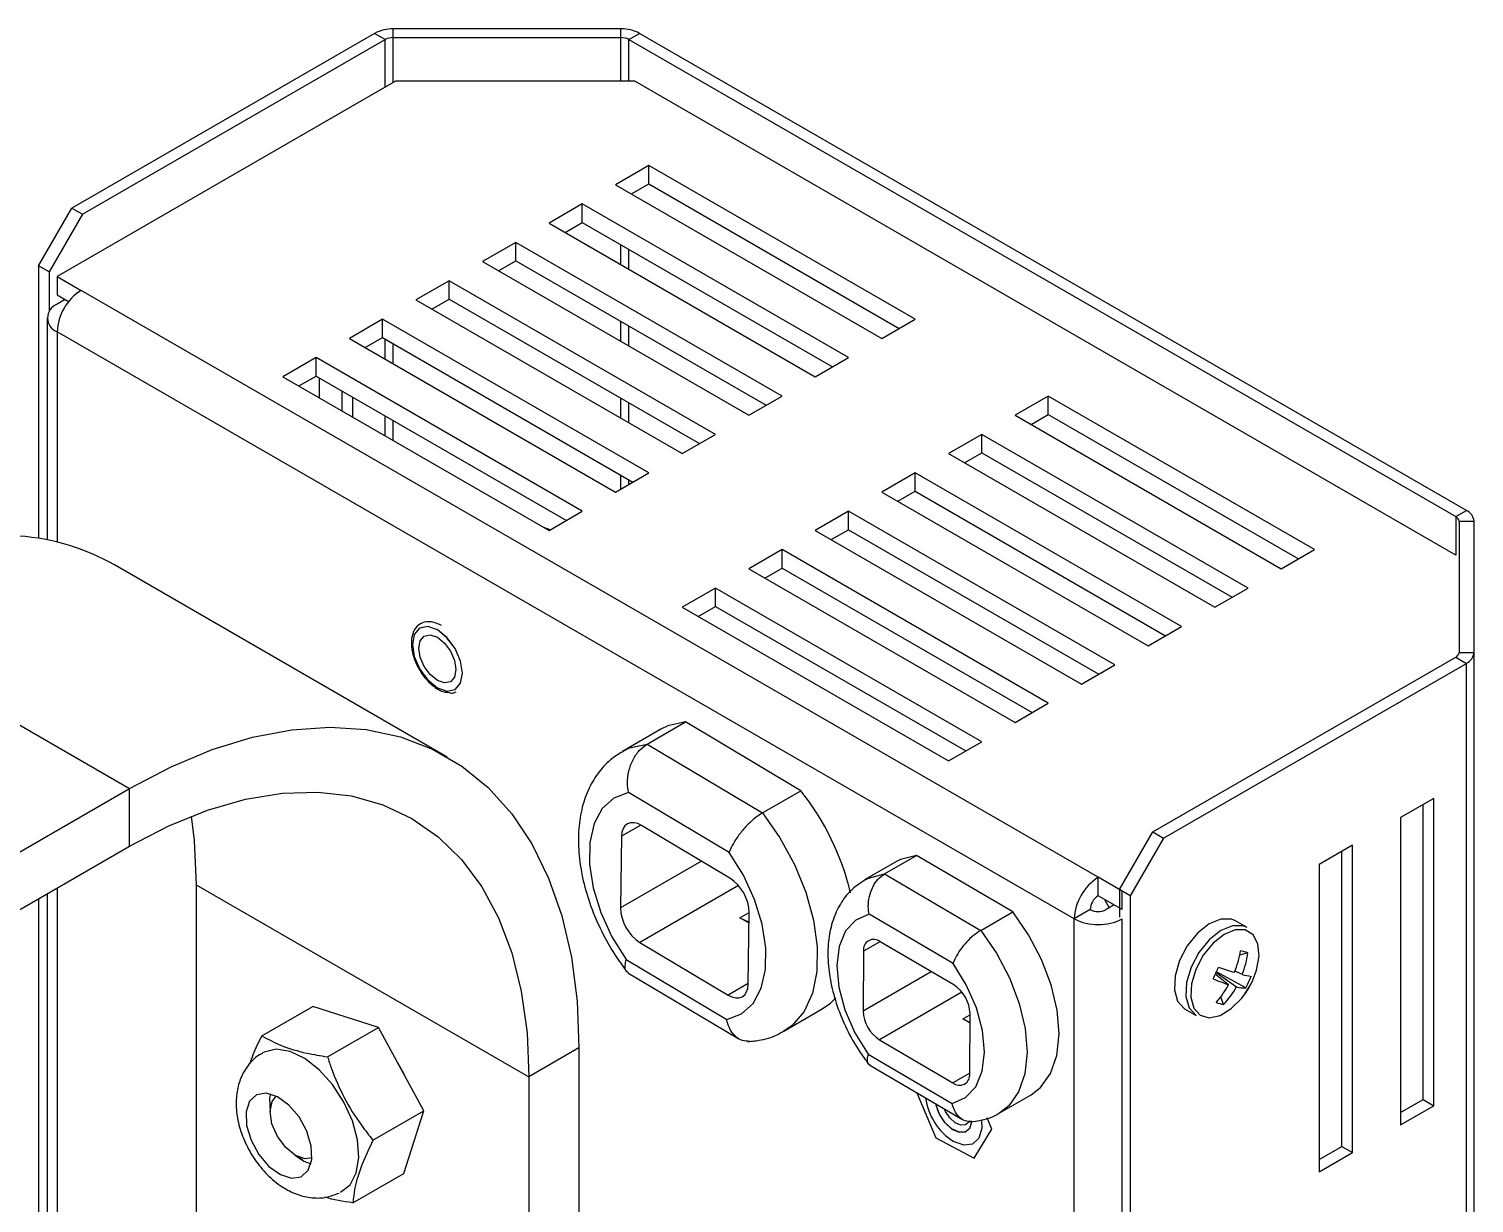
# Model space of a CAD drawing. Extents: x 8 to 113, y 0 to 87.
# Drawn here: x 82.256 to 86.094, y 15.121 to 18.241 of the extents above; entities that cross this region are included whole.
import ezdxf

# ---------------------------------------------------------------- set-up
doc = ezdxf.new("R2010")
doc.units = 0
doc.header["$MEASUREMENT"] = 0
doc.layers.add('OBJECT', color=7, linetype='CONTINUOUS')

msp = doc.modelspace()

# ---------------------------------------------------------------- linework, layer by layer
at = {"layer": 'OBJECT'}
for p, q in [((83.2239, 18.2178), (83.2239, 18.2409)), ((83.8284, 18.2409), (83.2239, 18.2409)), ((83.8284, 18.2178), (83.8284, 18.2409)), ((83.1744, 18.229), (82.37, 17.7647)), ((82.3983, 17.7484), (83.2027, 18.2127)), ((83.2027, 18.2127), (83.1744, 18.229)), ((83.2027, 18.0862), (83.2027, 18.2127)), ((83.2239, 18.2178), (83.8284, 18.2178)), ((83.2239, 18.0984), (83.2239, 18.2178)), ((83.8284, 18.1018), (83.8284, 18.2178)), ((83.8496, 18.2127), (83.8779, 18.229)), ((83.8496, 18.2127), (86.0452, 16.9452)), ((83.8496, 18.1018), (83.8496, 18.2127)), ((86.0735, 16.9615), (83.8779, 18.229)), ((83.2298, 18.1018), (82.3311, 17.583)), ((83.8649, 18.1018), (83.2298, 18.1018)), ((86.0452, 16.8431), (83.8649, 18.1018)), ((83.9027, 17.8779), (83.8143, 17.8269)), ((84.6098, 17.4697), (83.9027, 17.8779)), ((83.9027, 17.8289), (83.9027, 17.8779)), ((83.8143, 17.8269), (84.5214, 17.4187)), ((83.8567, 17.8024), (83.9027, 17.8289)), ((83.9027, 17.8289), (84.5673, 17.4452)), ((83.7259, 17.7759), (83.6375, 17.7249)), ((84.433, 17.3677), (83.7259, 17.7759)), ((83.7259, 17.7269), (83.7259, 17.7759)), ((82.2816, 17.6116), (82.37, 17.7647)), ((82.3983, 17.7484), (82.3099, 17.5953)), ((82.37, 17.7647), (82.3983, 17.7484)), ((83.6375, 17.7249), (84.3446, 17.3167)), ((83.6799, 17.7004), (83.7259, 17.7269)), ((83.7259, 17.7269), (84.3906, 17.3432)), ((83.5491, 17.6738), (83.4607, 17.6228)), ((84.2562, 17.2656), (83.5491, 17.6738)), ((83.5491, 17.6248), (83.5491, 17.6738)), ((83.8284, 17.6147), (83.8284, 17.6677)), ((83.8496, 17.6024), (83.8496, 17.6555)), ((83.4607, 17.6228), (84.1678, 17.2146)), ((83.5032, 17.5983), (83.5491, 17.6248)), ((83.5491, 17.6248), (84.2138, 17.2411)), ((82.3099, 17.5953), (82.2816, 17.6116)), ((82.2816, 17.6116), (82.2816, 16.8874)), ((82.3099, 17.5953), (82.3099, 17.4901)), ((82.3311, 17.583), (82.3948, 17.5463)), ((82.3311, 17.583), (82.3311, 17.534)), ((85.0959, 15.9869), (82.3948, 17.5463)), ((83.3723, 17.5718), (83.2839, 17.5208)), ((84.0794, 17.1636), (83.3723, 17.5718)), ((83.3723, 17.5228), (83.3723, 17.5718)), ((82.3311, 17.534), (82.3616, 17.5164)), ((82.3523, 17.5218), (82.3311, 17.5095)), ((83.2839, 17.5208), (83.9911, 17.1126)), ((83.3264, 17.4963), (83.3723, 17.5228)), ((83.3723, 17.5228), (84.037, 17.1391)), ((82.3048, 17.4728), (82.3048, 16.8833)), ((83.1956, 17.4697), (83.1072, 17.4187)), ((83.9027, 17.0615), (83.1956, 17.4697)), ((83.1956, 17.4207), (83.1956, 17.4697)), ((83.8284, 17.4106), (83.8284, 17.4636)), ((84.5214, 17.4187), (84.6098, 17.4697)), ((85.0323, 15.8767), (82.3311, 17.436)), ((82.3311, 17.436), (82.3311, 16.8775)), ((83.8496, 17.3983), (83.8496, 17.4514)), ((83.1072, 17.4187), (83.8143, 17.0105)), ((83.1496, 17.3942), (83.1956, 17.4207)), ((83.1956, 17.4207), (83.8602, 17.037)), ((83.2027, 17.3636), (83.2027, 17.4166)), ((83.2239, 17.3513), (83.2239, 17.4044)), ((83.0188, 17.3677), (82.9304, 17.3167)), ((83.7259, 16.9595), (83.0188, 17.3677)), ((83.0188, 17.3187), (83.0188, 17.3677)), ((84.3446, 17.3167), (84.433, 17.3677)), ((82.9304, 17.3167), (83.6375, 16.9085)), ((82.9728, 17.2922), (83.0188, 17.3187)), ((83.0188, 17.3187), (83.6835, 16.935)), ((83.0276, 17.2605), (83.0276, 17.3136)), ((83.0877, 17.2258), (83.0877, 17.2789)), ((83.116, 17.2626), (83.116, 17.2095)), ((83.8284, 17.2065), (83.8284, 17.2595)), ((83.8496, 17.1942), (83.8496, 17.2473)), ((84.1678, 17.2146), (84.2562, 17.2656)), ((84.9633, 17.2656), (84.8749, 17.2146)), ((85.6704, 16.8574), (84.9633, 17.2656)), ((84.9633, 17.2166), (84.9633, 17.2656)), ((83.2027, 17.1595), (83.2027, 17.2125)), ((83.2239, 17.1472), (83.2239, 17.2003)), ((84.8749, 17.2146), (85.582, 16.8064)), ((84.9174, 17.1901), (84.9633, 17.2166)), ((84.9633, 17.2166), (85.628, 16.8329)), ((83.9911, 17.1126), (84.0794, 17.1636)), ((84.7865, 17.1636), (84.6982, 17.1126)), ((85.4937, 16.7554), (84.7865, 17.1636)), ((84.7865, 17.1146), (84.7865, 17.1636)), ((84.6982, 17.1126), (85.4053, 16.7044)), ((84.7406, 17.0881), (84.7865, 17.1146)), ((84.7865, 17.1146), (85.4512, 16.7309)), ((83.8143, 17.0105), (83.9027, 17.0615)), ((83.8284, 17.0186), (83.8284, 17.0554)), ((83.8496, 17.0309), (83.8496, 17.0432)), ((84.6098, 17.0615), (84.5214, 17.0105)), ((85.3169, 16.6533), (84.6098, 17.0615)), ((84.6098, 17.0125), (84.6098, 17.0615)), ((84.5214, 17.0105), (85.2285, 16.6023)), ((84.5638, 16.986), (84.6098, 17.0125)), ((84.6098, 17.0125), (85.2744, 16.6288)), ((83.6375, 16.9085), (83.7259, 16.9595)), ((84.433, 16.9595), (84.3446, 16.9085)), ((85.1401, 16.5513), (84.433, 16.9595)), ((84.433, 16.9105), (84.433, 16.9595)), ((86.0452, 16.9452), (86.0735, 16.9615)), ((86.0452, 16.9452), (86.0452, 16.8431)), ((86.054, 16.9329), (86.054, 16.584)), ((86.054, 16.9329), (86.094, 16.9329)), ((86.094, 16.584), (86.094, 16.9329)), ((83.6402, 16.91), (83.6236, 16.9165)), ((84.3446, 16.9085), (85.0517, 16.5003)), ((84.387, 16.884), (84.433, 16.9105)), ((84.433, 16.9105), (85.0977, 16.5268)), ((84.2562, 16.8574), (84.1678, 16.8064)), ((84.9633, 16.4492), (84.2562, 16.8574)), ((84.2562, 16.8084), (84.2562, 16.8574)), ((85.582, 16.8064), (85.6704, 16.8574)), ((83.3674, 16.3065), (82.4835, 16.8167)), ((84.1678, 16.8064), (84.8749, 16.3982)), ((84.2103, 16.7819), (84.2562, 16.8084)), ((84.2562, 16.8084), (84.9209, 16.4247)), ((84.0794, 16.7554), (83.9911, 16.7044)), ((84.7865, 16.3472), (84.0794, 16.7554)), ((84.0794, 16.7064), (84.0794, 16.7554)), ((85.4053, 16.7044), (85.4937, 16.7554)), ((83.9911, 16.7044), (84.6982, 16.2962)), ((84.0335, 16.6799), (84.0794, 16.7064)), ((84.0794, 16.7064), (84.7441, 16.3227)), ((85.2285, 16.6023), (85.3169, 16.6533)), ((86.054, 16.584), (86.094, 16.584)), ((86.094, 11.0519), (86.094, 16.584)), ((85.0517, 16.5003), (85.1401, 16.5513)), ((85.2409, 16.1074), (86.0452, 16.5717)), ((85.2691, 16.091), (86.0735, 16.5554)), ((86.0452, 16.5717), (86.0735, 16.5554)), ((86.0735, 11.0233), (86.0735, 16.5554)), ((82.1229, 16.4541), (82.5235, 16.2229)), ((84.8749, 16.3982), (84.9633, 16.4492)), ((83.8981, 16.3411), (83.9999, 16.3999)), ((84.3065, 16.2169), (83.9999, 16.3999)), ((83.9343, 16.3803), (83.8325, 16.3215)), ((83.8981, 16.3411), (84.2046, 16.1582)), ((84.6982, 16.2962), (84.7865, 16.3472)), ((79.4122, 14.4268), (82.5235, 16.2229)), ((82.5235, 16.0694), (82.5235, 16.2229)), ((84.1159, 16.053), (83.8488, 16.2125)), ((84.2046, 16.1582), (84.3065, 16.2169)), ((85.9869, 16.1967), (85.8985, 16.1457)), ((85.9869, 15.3802), (85.9869, 16.1967)), ((85.9586, 15.3965), (85.9586, 16.1804)), ((83.8816, 16.1257), (83.8299, 16.0959)), ((84.1175, 15.9849), (83.8834, 16.1247)), ((85.8985, 16.1457), (85.8985, 15.3292)), ((83.8299, 16.0959), (83.8271, 15.9055)), ((85.1525, 15.9543), (85.2409, 16.1074)), ((85.2691, 16.091), (85.1808, 15.938)), ((85.2409, 16.1074), (85.2691, 16.091)), ((79.4122, 14.2733), (82.5235, 16.0694)), ((84.5284, 15.996), (84.6132, 16.0449)), ((84.8687, 15.895), (84.6132, 16.0449)), ((85.7712, 16.0722), (85.6828, 16.0212)), ((85.7429, 15.272), (85.7429, 16.0559)), ((85.7712, 15.2557), (85.7712, 16.0722)), ((84.0424, 16.0298), (83.8271, 15.9055)), ((84.5604, 16.0287), (84.4755, 15.9798)), ((85.6828, 16.0212), (85.6828, 15.2047)), ((82.7002, 15.9672), (83.5841, 15.4569)), ((82.7002, 15.9672), (82.7002, 10.1304)), ((84.5284, 15.996), (84.7838, 15.846)), ((85.1595, 15.9502), (85.0959, 15.9869)), ((85.0959, 15.9379), (85.0959, 15.9869)), ((82.2816, 15.9298), (82.2816, 12.2837)), ((82.3048, 15.9432), (82.3048, 12.2918)), ((82.3311, 15.9584), (82.3311, 12.2551)), ((84.1406, 15.965), (83.8788, 15.8139)), ((85.1595, 15.9012), (85.0959, 15.9379)), ((85.1129, 15.9282), (85.1247, 15.9056)), ((85.1808, 15.938), (85.1525, 15.9543)), ((85.1525, 15.9543), (85.1525, 15.8808)), ((85.1595, 15.9012), (85.1595, 15.9502)), ((85.1808, 15.938), (85.1808, 10.61)), ((84.1443, 15.8795), (84.1692, 15.8939)), ((84.1664, 15.7029), (84.1692, 15.8933)), ((84.7104, 15.7579), (84.4877, 15.8886)), ((84.7838, 15.846), (84.8687, 15.895)), ((85.0747, 15.9012), (85.0323, 15.8767)), ((85.1383, 15.9135), (85.1171, 15.9012)), ((84.1688, 15.8649), (84.1443, 15.8795)), ((84.1443, 15.8795), (84.1689, 15.8674)), ((85.0323, 10.6958), (85.0323, 15.8767)), ((85.1595, 10.6958), (85.1595, 15.8767)), ((85.4911, 15.8534), (85.4604, 15.8711)), ((83.8788, 15.8139), (84.1129, 15.6741)), ((84.5163, 15.8159), (84.4728, 15.7908)), ((84.7121, 15.701), (84.517, 15.8155)), ((84.4728, 15.7908), (84.4716, 15.6315)), ((85.4932, 15.7863), (85.4715, 15.7801)), ((83.8422, 15.7686), (84.1094, 15.6091)), ((84.6526, 15.7359), (84.4716, 15.6315)), ((85.4875, 15.693), (85.4098, 15.7358)), ((85.4786, 15.7288), (85.4587, 15.7372)), ((83.847, 15.7336), (84.1419, 15.5575)), ((84.1664, 15.705), (84.1129, 15.6741)), ((85.4422, 15.7017), (85.4068, 15.7294)), ((85.409, 15.7341), (85.4631, 15.6958)), ((84.7338, 15.6816), (84.5151, 15.5553)), ((85.429, 15.6492), (85.4216, 15.6696)), ((82.8749, 15.5658), (83.0101, 15.6438)), ((83.1844, 15.588), (83.0101, 15.6438)), ((84.2614, 15.5784), (84.3632, 15.6372)), ((84.7364, 15.6107), (84.7556, 15.6217)), ((84.7545, 15.4655), (84.7556, 15.6248)), ((85.3254, 15.6373), (85.3561, 15.6196)), ((83.0493, 15.51), (83.1844, 15.588)), ((83.3052, 15.3663), (83.1844, 15.588)), ((84.7554, 15.5995), (84.7364, 15.6107)), ((84.7364, 15.6107), (84.7554, 15.6013)), ((84.5151, 15.5553), (84.7102, 15.4408)), ((83.717, 15.5336), (83.5841, 15.4569)), ((83.717, 15.5336), (83.717, 11.7381)), ((84.485, 15.517), (84.7077, 15.3863)), ((84.4895, 15.4875), (84.7354, 15.3432)), ((83.5841, 15.4569), (83.5841, 9.5022)), ((84.7545, 15.4663), (84.7102, 15.4408)), ((84.6145, 15.4142), (84.6643, 15.2947)), ((84.833, 15.3605), (84.9179, 15.4095)), ((85.8985, 15.3618), (85.9586, 15.3965)), ((85.9586, 15.3965), (85.9869, 15.3802)), ((82.8966, 15.3859), (82.8966, 15.3647)), ((83.17, 15.2883), (83.3052, 15.3663)), ((83.2516, 15.2005), (83.3052, 15.3663)), ((85.8985, 15.3292), (85.9869, 15.3802)), ((84.7663, 15.2408), (84.8136, 15.3179)), ((84.8136, 15.3179), (84.8011, 15.3477)), ((84.6643, 15.2947), (84.7663, 15.2408)), ((84.7461, 15.3121), (84.7462, 15.3121)), ((82.964, 15.248), (82.9824, 15.2374)), ((85.6828, 15.2373), (85.7429, 15.272)), ((85.6828, 15.2047), (85.7712, 15.2557)), ((85.7429, 15.272), (85.7712, 15.2557)), ((83.1165, 15.1225), (83.2516, 15.2005))]:
    msp.add_line(p, q, dxfattribs=at)
at = {"layer": 'OBJECT', "flags": 128}
for points in [[(83.341, 16.6443), (83.3155, 16.6531), (83.294, 16.6489), (83.2795, 16.6323), (83.2745, 16.6058), (83.2795, 16.5735), (83.294, 16.5403), (83.3155, 16.5111), (83.341, 16.4906), (83.3665, 16.4817), (83.3881, 16.4859), (83.4025, 16.5025), (83.4075, 16.529), (83.4025, 16.5613), (83.3881, 16.5946), (83.3665, 16.6237), (83.341, 16.6443)], [(83.3409, 16.644), (83.3155, 16.6529), (83.2939, 16.6487), (83.2795, 16.6321), (83.2745, 16.6057), (83.2795, 16.5734), (83.2939, 16.5402), (83.3155, 16.5112), (83.3409, 16.4907), (83.3663, 16.4818), (83.3878, 16.486), (83.4022, 16.5026), (83.4073, 16.529), (83.4022, 16.5613), (83.3878, 16.5945), (83.3663, 16.6235), (83.3409, 16.644)], [(83.3409, 16.5102), (83.3219, 16.5255), (83.3059, 16.5471), (83.2951, 16.5719), (83.2914, 16.5959), (83.2951, 16.6156), (83.3059, 16.628), (83.3219, 16.6311), (83.3409, 16.6245), (83.3598, 16.6092), (83.3759, 16.5876), (83.3866, 16.5628), (83.3904, 16.5388), (83.3866, 16.5191), (83.3759, 16.5067), (83.3598, 16.5036), (83.3409, 16.5102)], [(83.341, 16.6441), (83.3156, 16.6529), (83.2941, 16.6487)], [(83.388, 16.4861), (83.388, 16.4861), (83.4024, 16.5027), (83.4074, 16.5291), (83.4024, 16.5614), (83.388, 16.5945), (83.3664, 16.6236), (83.341, 16.6441)], [(83.9999, 16.3999), (83.9529, 16.3893), (83.9343, 16.3803)], [(82.5235, 16.2229), (82.6336, 16.2806), (82.7428, 16.3261), (82.8501, 16.3589), (82.9546, 16.3787), (83.0555, 16.3855), (83.1518, 16.3792), (83.2428, 16.3598), (83.3276, 16.3274), (83.4055, 16.2824), (83.476, 16.2251), (83.5383, 16.156), (83.5919, 16.0758), (83.6364, 15.985), (83.6715, 15.8845), (83.6967, 15.7752), (83.712, 15.6579), (83.717, 15.5336)], [(83.8327, 16.3216), (83.851, 16.3305), (83.8981, 16.3411)], [(82.5235, 16.0694), (82.6274, 16.1235), (82.7304, 16.1653), (82.8313, 16.1944), (82.9293, 16.2105), (83.0234, 16.2134), (83.1127, 16.2032), (83.1963, 16.1798), (83.2735, 16.1436), (83.3434, 16.0949), (83.4054, 16.0342), (83.4589, 15.962), (83.5034, 15.879), (83.5384, 15.7861), (83.5637, 15.6841), (83.579, 15.574), (83.5841, 15.4569)], [(83.8488, 16.2125), (83.8099, 16.1976), (83.7789, 16.1695), (83.757, 16.1295), (83.7454, 16.0794), (83.7446, 16.0216), (83.7545, 15.9586), (83.7748, 15.8935), (83.8045, 15.8292), (83.8422, 15.7686)], [(84.2046, 16.1582), (84.2506, 16.092), (84.2893, 16.0208), (84.3193, 15.9471), (84.3395, 15.8735), (84.3494, 15.8026), (84.3484, 15.7369), (84.3367, 15.6789), (84.3146, 15.6306), (84.2829, 15.5936), (84.2612, 15.5783)], [(82.6874, 16.1493), (82.6951, 16.0843), (82.7002, 15.9672)], [(83.8834, 16.1247), (83.8731, 16.1297), (83.8632, 16.1321), (83.854, 16.132), (83.8459, 16.1293), (83.8392, 16.124), (83.8342, 16.1165), (83.8311, 16.107), (83.8299, 16.0959)], [(84.1094, 15.6091), (84.1482, 15.624), (84.1792, 15.6521), (84.2011, 15.6921), (84.2127, 15.7421), (84.2136, 15.8), (84.2036, 15.8629), (84.1833, 15.9281), (84.1537, 15.9924), (84.1159, 16.053)], [(84.6132, 16.0449), (84.5706, 16.034), (84.5604, 16.0287)], [(84.4737, 15.9787), (84.4858, 15.985), (84.5284, 15.996)], [(84.4877, 15.8886), (84.452, 15.8734), (84.4248, 15.8444), (84.4076, 15.8033), (84.4015, 15.7527), (84.4068, 15.6953), (84.4232, 15.6345), (84.4498, 15.5739), (84.485, 15.517)], [(84.9179, 15.4095), (84.9429, 15.4288), (84.9695, 15.4659), (84.986, 15.5139), (84.9919, 15.5708), (84.9869, 15.634), (84.9712, 15.701), (84.9454, 15.7688), (84.9108, 15.8344), (84.8687, 15.895)], [(85.4604, 15.8711), (85.4498, 15.8756), (85.4218, 15.876), (85.3907, 15.8631), (85.3598, 15.8385), (85.3325, 15.8048), (85.3118, 15.7655), (85.2998, 15.7251), (85.298, 15.6878), (85.3064, 15.6577), (85.3242, 15.638), (85.3254, 15.6373)], [(85.4911, 15.8534), (85.4805, 15.8579), (85.4525, 15.8582), (85.4214, 15.8454), (85.3905, 15.8208), (85.3632, 15.7871), (85.3425, 15.7478), (85.3305, 15.7074), (85.3286, 15.6701), (85.3371, 15.64), (85.3549, 15.6203), (85.3561, 15.6196)], [(84.7838, 15.846), (84.8259, 15.7854), (84.8606, 15.7198), (84.8863, 15.652), (84.902, 15.5851), (84.9071, 15.5218), (84.9012, 15.4649), (84.8846, 15.4169), (84.8581, 15.3798), (84.8349, 15.3616)], [(85.4864, 15.8473), (85.4598, 15.8476), (85.4301, 15.8354), (85.4007, 15.8119), (85.3746, 15.7797), (85.3549, 15.7423), (85.3434, 15.7037), (85.3417, 15.6682), (85.3497, 15.6395), (85.3667, 15.6207), (85.3907, 15.614), (85.4193, 15.62), (85.4492, 15.6381), (85.4774, 15.6663), (85.4846, 15.6758)], [(85.5066, 15.714), (85.5164, 15.7401), (85.5231, 15.7777), (85.5199, 15.8103), (85.5072, 15.8344), (85.4864, 15.8473)], [(84.7077, 15.3863), (84.7434, 15.4016), (84.7707, 15.4306), (84.7878, 15.4716), (84.7939, 15.5223), (84.7886, 15.5797), (84.7722, 15.6405), (84.7456, 15.701), (84.7104, 15.7579)], [(84.1129, 15.6741), (84.1232, 15.6691), (84.1331, 15.6666), (84.1423, 15.6668), (84.1504, 15.6695), (84.1571, 15.6747), (84.1621, 15.6823), (84.1652, 15.6918), (84.1664, 15.7029)], [(85.4846, 15.6758), (85.5006, 15.7016), (85.5066, 15.714)], [(84.3632, 15.6372), (84.3847, 15.6524), (84.3991, 15.6665)], [(83.0838, 15.1502), (83.109, 15.1704), (83.1255, 15.2018), (83.1323, 15.2425), (83.1288, 15.2895), (83.1154, 15.3398), (83.0929, 15.3898), (83.0629, 15.4361), (83.0274, 15.4757), (82.9888, 15.5058), (82.9498, 15.5244), (82.913, 15.5301), (82.8809, 15.5226), (82.8764, 15.5203)], [(83.2363, 15.4929), (83.2509, 15.4663), (83.2524, 15.4631)], [(82.9795, 15.1915), (82.9981, 15.2088), (83.0072, 15.2371), (83.0058, 15.2731), (82.9942, 15.3123), (82.9735, 15.3502), (82.9465, 15.382), (82.9162, 15.4041), (82.8865, 15.4136), (82.8608, 15.4095), (82.8422, 15.3922), (82.8331, 15.3639), (82.8344, 15.328), (82.8461, 15.2887), (82.8667, 15.2508), (82.8938, 15.219), (82.924, 15.197), (82.9538, 15.1874), (82.9795, 15.1915)], [(82.8975, 15.4115), (82.8953, 15.3998), (82.8966, 15.364)], [(83.0076, 15.2414), (82.9897, 15.2391), (82.964, 15.2481), (82.9382, 15.2689), (82.9163, 15.2983), (82.9017, 15.332), (82.8966, 15.3647), (82.9018, 15.3915), (82.9127, 15.4058)], [(84.7462, 15.3121), (84.743, 15.3106), (84.7262, 15.3097), (84.7073, 15.3183), (84.6891, 15.335), (84.6742, 15.3574), (84.6651, 15.3819), (84.6645, 15.3848)], [(84.7527, 15.3367), (84.7436, 15.3291), (84.7307, 15.3284), (84.7161, 15.335), (84.702, 15.3479), (84.6906, 15.3652), (84.6878, 15.3711)], [(84.689, 15.335), (84.7072, 15.3182), (84.7262, 15.3097), (84.7429, 15.3106), (84.7548, 15.3208), (84.76, 15.337)], [(84.7861, 15.3412), (84.7866, 15.3205), (84.779, 15.2942), (84.7623, 15.2783), (84.7388, 15.2751), (84.7116, 15.2849)], [(82.9634, 15.2484), (82.9863, 15.2329), (83.005, 15.2254)]]:
    msp.add_lwpolyline(points, dxfattribs=at)
at = {"layer": 'OBJECT'}
for centre, radius, start, end in [((83.2219, 18.1399), 0.101, 88.8562, 118.04), ((83.8304, 18.1399), 0.101, 61.9601, 91.1438), ((83.223, 18.1745), 0.0433, 88.8552, 118.0406), ((83.8292, 18.1745), 0.0433, 61.9585, 91.1442), ((82.4693, 17.4298), 0.1383, 122.6053, 177.3948), ((82.3451, 17.4728), 0.0393, 110.7834, 249.2168), ((86.039, 16.9314), 0.0151, 5.6952, 65.6273), ((86.059, 16.9294), 0.0352, 5.6954, 65.6246), ((82.1871, 16.2953), 0.5998, 60.3821, 85.8152), ((86.039, 16.5855), 0.0151, 294.3745, 354.3052), ((86.059, 16.5875), 0.0352, 294.3752, 354.3038), ((83.7463, 15.7768), 0.7124, 13.7138, 38.1578), ((84.055, 15.8892), 0.1143, 2.0382, 56.8377), ((85.1704, 15.8704), 0.1383, 122.6053, 177.3948), ((85.1207, 15.8991), 0.0461, 122.6051, 177.3949), ((83.9413, 15.9095), 0.1143, 182.0381, 236.8379), ((85.0959, 15.9421), 0.0461, 242.6104, 297.3896), ((85.0959, 15.9995), 0.1383, 242.6096, 297.3904), ((84.4996, 15.7948), 0.0271, 49.9704, 188.377), ((85.1842, 15.8425), 0.294, 338.4858, 350.0625), ((85.4416, 15.6393), 0.1558, 70.6663, 78.097), ((85.239, 15.8206), 0.2565, 339.0369, 352.3146), ((84.6928, 16.0678), 0.7902, 333.6548, 336.1203), ((85.8699, 17.1242), 1.4494, 251.7193, 253.4773), ((84.6604, 15.621), 0.0953, 2.3267, 57.1187), ((85.6039, 16.1961), 0.5202, 247.0233, 251.8943), ((85.2092, 15.8289), 0.2655, 318.9765, 331.3685), ((85.5373, 15.9423), 0.2214, 254.6106, 260.7967), ((85.3054, 15.8047), 0.2208, 324.2814, 335.724), ((85.3086, 15.7956), 0.2062, 330.1594, 339.6157), ((85.2557, 15.8117), 0.2376, 316.8256, 330.8033), ((85.4855, 15.7813), 0.0884, 255.2904, 271.2545), ((84.5668, 15.6353), 0.0953, 182.3269, 237.1186), ((85.4442, 15.7413), 0.0933, 248.1723, 260.591), ((84.7277, 15.4615), 0.0271, 229.9705, 8.3767), ((84.802, 15.4247), 0.1665, 188.2522, 237.0973), ((84.7739, 15.4079), 0.1119, 191.8593, 220.6332)]:
    msp.add_arc(centre, radius, start, end, dxfattribs=at)
for points, knots in [([(83.3518, 16.6556), (83.3471, 16.658), (83.3336, 16.6649), (83.3122, 16.6676), (83.2904, 16.6591), (83.2762, 16.6407), (83.2705, 16.6149), (83.2735, 16.5839), (83.2852, 16.5507), (83.3043, 16.5195), (83.3285, 16.4949), (83.351, 16.4801), (83.3641, 16.4789), (83.3685, 16.4785)], [0, 0, 0, 0, 0.053911, 0.157683, 0.248059, 0.342873, 0.438018, 0.53837, 0.640337, 0.742213, 0.84444, 0.947576, 1, 1, 1, 1]), ([(83.3685, 16.4785), (83.3731, 16.4773), (83.3812, 16.475), (83.3878, 16.4783), (83.3907, 16.4798)], [0, 0, 0, 0, 0.562442, 1, 1, 1, 1]), ([(83.8333, 16.3207), (83.822, 16.3139), (83.7964, 16.2984), (83.7652, 16.2627), (83.7394, 16.218), (83.7225, 16.1662), (83.7145, 16.1082), (83.7159, 16.0447), (83.727, 15.9778), (83.7472, 15.9097), (83.7761, 15.843), (83.8082, 15.7849), (83.8327, 15.7518), (83.8428, 15.7382)], [0, 0, 0, 0, 0.067781, 0.154467, 0.241719, 0.332181, 0.427215, 0.526237, 0.62725, 0.728243, 0.828823, 0.929194, 1, 1, 1, 1]), ([(83.8488, 16.2125), (83.8487, 16.2127), (83.847, 16.2204), (83.845, 16.2391), (83.8483, 16.2692), (83.8594, 16.2995), (83.8764, 16.3255), (83.8909, 16.3359), (83.8981, 16.3411)], [0, 0, 0, 0, 0.003689, 0.169182, 0.383484, 0.590873, 0.795386, 1, 1, 1, 1]), ([(84.2046, 16.1582), (84.197, 16.1532), (84.1817, 16.1432), (84.1587, 16.1209), (84.1384, 16.096), (84.1239, 16.0725), (84.1179, 16.0587), (84.116, 16.0531), (84.1159, 16.053)], [0, 0, 0, 0, 0.204614, 0.409127, 0.616517, 0.830818, 0.996312, 1, 1, 1, 1]), ([(84.4731, 15.9777), (84.4613, 15.9697), (84.437, 15.953), (84.4097, 15.9164), (84.3898, 15.8728), (84.3788, 15.8227), (84.3769, 15.7668), (84.3845, 15.7066), (84.4015, 15.6445), (84.4271, 15.5834), (84.4558, 15.5316), (84.4774, 15.5027), (84.4858, 15.4914)], [0, 0, 0, 0, 0.0882691, 0.1831343, 0.2796804, 0.3809367, 0.4876307, 0.5978555, 0.7087579, 0.8192428, 0.9294756, 1, 1, 1, 1]), ([(84.4877, 15.8886), (84.4877, 15.8888), (84.4862, 15.8953), (84.4844, 15.9108), (84.4871, 15.9359), (84.4962, 15.9613), (84.5103, 15.9829), (84.5223, 15.9916), (84.5284, 15.996)], [0, 0, 0, 0, 0.003688, 0.16918, 0.383479, 0.590872, 0.795386, 1, 1, 1, 1]), ([(84.7838, 15.846), (84.7775, 15.8418), (84.7648, 15.8335), (84.7456, 15.8149), (84.7288, 15.794), (84.7169, 15.7743), (84.712, 15.7627), (84.7104, 15.758), (84.7104, 15.7579)], [0, 0, 0, 0, 0.204614, 0.409128, 0.616519, 0.830817, 0.996312, 1, 1, 1, 1]), ([(83.8422, 15.7686), (83.8421, 15.7684), (83.8402, 15.7628), (83.8379, 15.7513), (83.8394, 15.7389), (83.8455, 15.7358), (83.8476, 15.7347)], [0, 0, 0, 0, 0.007352, 0.337262, 0.764473, 1, 1, 1, 1]), ([(84.1708, 15.5511), (84.164, 15.5513), (84.1496, 15.5515), (84.1305, 15.5645), (84.1167, 15.5845), (84.1111, 15.6011), (84.1094, 15.6089), (84.1094, 15.6091)], [0, 0, 0, 0, 0.2382107, 0.5055913, 0.7818799, 0.9952438, 1, 1, 1, 1]), ([(82.8436, 15.4921), (82.8462, 15.5001), (82.8536, 15.5232), (82.8665, 15.549), (82.8749, 15.5658)], [0, 0, 0, 0, 0.348117, 1, 1, 1, 1]), ([(82.8749, 15.5658), (82.8915, 15.5567), (82.9251, 15.5383), (82.986, 15.5203), (83.0305, 15.513), (83.0493, 15.51)], [0, 0, 0, 0, 0.359917, 0.730732, 1, 1, 1, 1]), ([(84.1651, 15.5503), (84.1768, 15.5516), (84.2063, 15.5548), (84.2394, 15.5646), (84.2573, 15.577), (84.2606, 15.5793)], [0, 0, 0, 0, 0.3522508, 0.8805393, 1, 1, 1, 1]), ([(82.877, 15.5192), (82.8736, 15.5177), (82.8583, 15.5106), (82.8375, 15.4882), (82.8178, 15.4551), (82.8073, 15.4168), (82.8054, 15.3746), (82.8128, 15.3287), (82.8296, 15.2815), (82.8552, 15.2362), (82.8883, 15.1958), (82.9264, 15.1642), (82.9669, 15.1434), (83.0072, 15.1341), (83.046, 15.135), (83.0691, 15.144), (83.08, 15.1482)], [0, 0, 0, 0, 0.019655, 0.089942, 0.15761, 0.226558, 0.300167, 0.379629, 0.462318, 0.545509, 0.629968, 0.717085, 0.79572, 0.868683, 0.937905, 1, 1, 1, 1]), ([(83.0493, 15.51), (83.0527, 15.4996), (83.065, 15.4628), (83.0921, 15.4001), (83.1313, 15.337), (83.1596, 15.3014), (83.17, 15.2883)], [0, 0, 0, 0, 0.1285606, 0.4593809, 0.7998658, 1, 1, 1, 1]), ([(84.485, 15.517), (84.485, 15.5169), (84.4834, 15.5122), (84.4816, 15.5025), (84.4829, 15.492), (84.4881, 15.4894), (84.49, 15.4884)], [0, 0, 0, 0, 0.007309, 0.335471, 0.760409, 1, 1, 1, 1]), ([(84.7599, 15.3379), (84.7541, 15.338), (84.7418, 15.3382), (84.7256, 15.3491), (84.714, 15.3658), (84.7092, 15.3797), (84.7077, 15.3862), (84.7077, 15.3863)], [0, 0, 0, 0, 0.244212, 0.509486, 0.783601, 0.995285, 1, 1, 1, 1]), ([(84.7552, 15.3373), (84.7659, 15.3386), (84.7926, 15.3421), (84.8206, 15.351), (84.8344, 15.3617), (84.8355, 15.3626)], [0, 0, 0, 0, 0.382184, 0.952318, 1, 1, 1, 1]), ([(83.17, 15.2883), (83.1595, 15.2661), (83.138, 15.2212), (83.1215, 15.1658), (83.118, 15.1353), (83.1165, 15.1225)], [0, 0, 0, 0, 0.3599162, 0.7307322, 1, 1, 1, 1]), ([(83.1165, 15.1225), (83.0904, 15.126), (83.0637, 15.1297), (83.0426, 15.137), (83.0421, 15.1372)], [0, 0, 0, 0, 0.973401, 1, 1, 1, 1])]:
    msp.add_open_spline(points, degree=3, knots=knots, dxfattribs=at)

doc.saveas('drawing.dxf')
